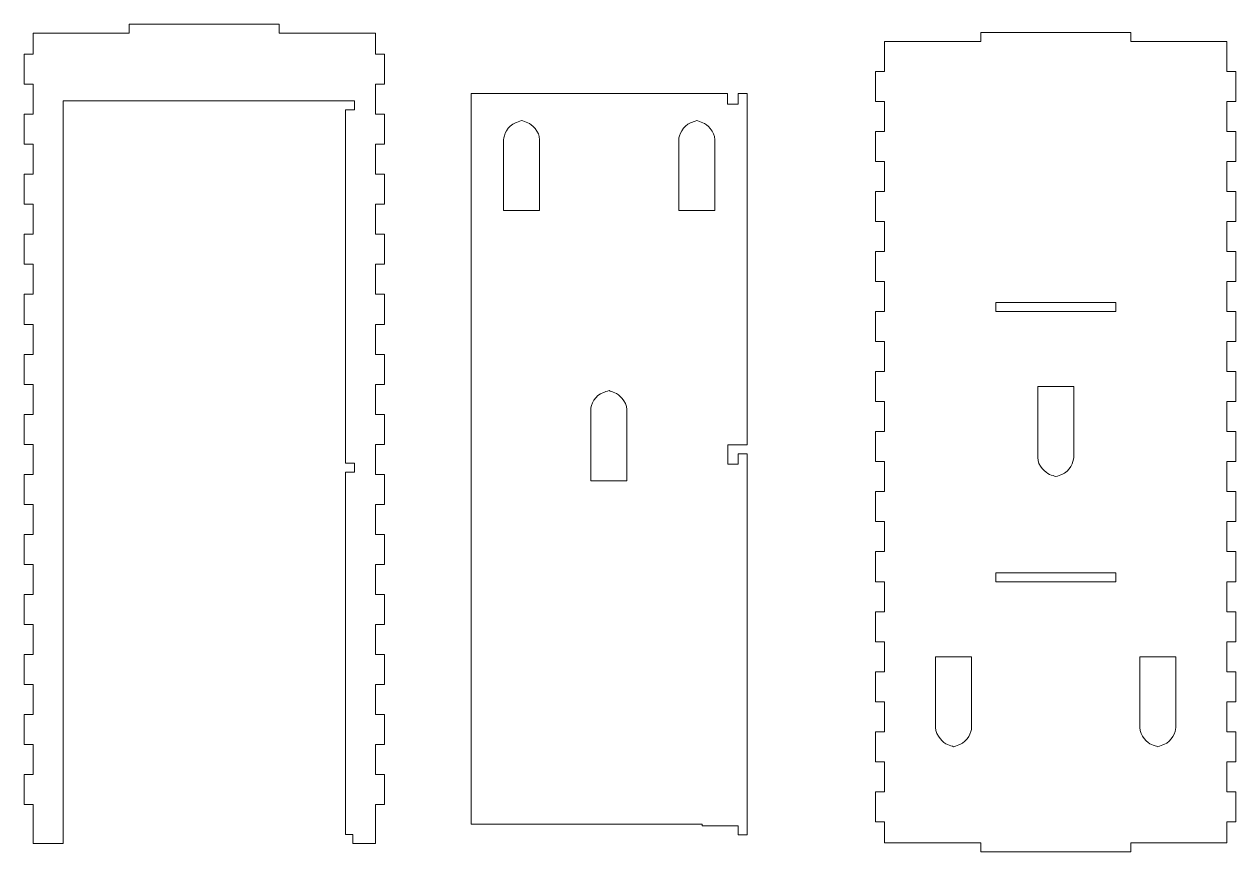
# Model space of a CAD drawing. Header units: millimetres. Extents: x -5059 to 5976, y -2595 to 3315.
# Drawn here: x -4758 to -3951, y -804 to -253 of the extents above; entities that cross this region are included whole.
import ezdxf

# ---------------------------------------------------------------- set-up
doc = ezdxf.new("R2010")
doc.units = ezdxf.units.MM
doc.header["$MEASUREMENT"] = 0
doc.layers.add('Layer 1', color=7, linetype='Continuous')

msp = doc.modelspace()

# ---------------------------------------------------------------- linework, layer by layer
at = {"layer": 'Layer 1', "color": 18, "lineweight": 9}
for points in [[(-4688.366, -252.7717), (-4655.0327, -252.7717), (-4605.0327, -252.7717), (-4588.366, -252.7717)], [(-4688.366, -258.7717), (-4688.366, -256.7717), (-4688.366, -253.7717), (-4688.366, -252.7717)], [(-4588.366, -252.7717), (-4588.366, -254.7717), (-4588.366, -257.7717), (-4588.366, -258.7717)], [(-4120.9971, -258.2656), (-4087.6638, -258.2656), (-4037.6638, -258.2656), (-4020.9971, -258.2656)], [(-4120.9971, -264.2656), (-4120.9971, -262.2656), (-4120.9971, -259.2656), (-4120.9971, -258.2656)], [(-4020.9971, -258.2656), (-4020.9971, -260.2656), (-4020.9971, -263.2656), (-4020.9971, -264.2656)], [(-4752.366, -272.7717), (-4752.366, -268.1051), (-4752.366, -261.1051), (-4752.366, -258.7717)], [(-4688.366, -258.7717), (-4709.6993, -258.7717), (-4741.6993, -258.7717), (-4752.366, -258.7717)], [(-4524.366, -258.7717), (-4545.6993, -258.7717), (-4577.6993, -258.7717), (-4588.366, -258.7717)], [(-4524.366, -258.7717), (-4524.366, -263.4384), (-4524.366, -270.4384), (-4524.366, -272.7717)], [(-4184.9971, -284.2656), (-4184.9971, -277.5989), (-4184.9971, -267.5989), (-4184.9971, -264.2656)], [(-4184.9971, -264.2656), (-4163.6638, -264.2656), (-4131.6638, -264.2656), (-4120.9971, -264.2656)], [(-4020.9971, -264.2656), (-3999.6638, -264.2656), (-3967.6638, -264.2656), (-3956.9971, -264.2656)], [(-3956.9971, -264.2656), (-3956.9971, -270.9322), (-3956.9971, -280.9322), (-3956.9971, -284.2656)], [(-4758.366, -272.7717), (-4756.366, -272.7717), (-4753.366, -272.7717), (-4752.366, -272.7717)], [(-4758.366, -272.7717), (-4758.366, -279.4384), (-4758.366, -289.4384), (-4758.366, -292.7717)], [(-4524.366, -272.7717), (-4522.366, -272.7717), (-4519.366, -272.7717), (-4518.366, -272.7717)], [(-4518.366, -292.7717), (-4518.366, -286.1051), (-4518.366, -276.1051), (-4518.366, -272.7717)], [(-4190.9971, -284.2656), (-4188.9971, -284.2656), (-4185.9971, -284.2656), (-4184.9971, -284.2656)], [(-4190.9971, -304.2656), (-4190.9971, -297.5989), (-4190.9971, -287.5989), (-4190.9971, -284.2656)], [(-3956.9971, -284.2656), (-3954.9971, -284.2656), (-3951.9971, -284.2656), (-3950.9971, -284.2656)], [(-3950.9971, -284.2656), (-3950.9971, -290.9322), (-3950.9971, -300.9322), (-3950.9971, -304.2656)], [(-4752.366, -292.7717), (-4754.366, -292.7717), (-4757.366, -292.7717), (-4758.366, -292.7717)], [(-4752.366, -312.7717), (-4752.366, -306.1051), (-4752.366, -296.1051), (-4752.366, -292.7717)], [(-4518.366, -292.7717), (-4520.366, -292.7717), (-4523.366, -292.7717), (-4524.366, -292.7717)], [(-4524.366, -292.7717), (-4524.366, -299.4384), (-4524.366, -309.4384), (-4524.366, -312.7717)], [(-4538.366, -303.7717), (-4603.0327, -303.7717), (-4700.0327, -303.7717), (-4732.366, -303.7717)], [(-4732.366, -303.7717), (-4732.366, -468.7717), (-4732.366, -716.2717), (-4732.366, -798.7717)], [(-4538.366, -309.7717), (-4538.366, -307.7717), (-4538.366, -304.7717), (-4538.366, -303.7717)], [(-4460.5403, -785.9669), (-4460.5403, -623.6335), (-4460.5403, -380.1335), (-4460.5403, -298.9669)], [(-4460.5403, -298.9669), (-4403.6293, -298.9669), (-4318.2629, -298.9669), (-4289.8074, -298.9669)], [(-4289.8074, -298.9669), (-4289.8074, -301.3002), (-4289.8074, -304.8002), (-4289.8074, -305.9669)], [(-4289.8074, -305.9669), (-4287.385, -305.9669), (-4283.7515, -305.9669), (-4282.5403, -305.9669)], [(-4282.5403, -305.9669), (-4282.5403, -303.6335), (-4282.5403, -300.1335), (-4282.5403, -298.9669)], [(-4282.5403, -298.9669), (-4280.5403, -298.9669), (-4277.5403, -298.9669), (-4276.5403, -298.9669)], [(-4276.5403, -298.9669), (-4276.5403, -376.9669), (-4276.5403, -493.9669), (-4276.5403, -532.9669)], [(-4184.9971, -304.2656), (-4186.9971, -304.2656), (-4189.9971, -304.2656), (-4190.9971, -304.2656)], [(-4184.9971, -324.2656), (-4184.9971, -317.5989), (-4184.9971, -307.5989), (-4184.9971, -304.2656)], [(-3950.9971, -304.2656), (-3952.9971, -304.2656), (-3955.9971, -304.2656), (-3956.9971, -304.2656)], [(-3956.9971, -304.2656), (-3956.9971, -310.9322), (-3956.9971, -320.9322), (-3956.9971, -324.2656)], [(-4758.366, -312.7717), (-4756.366, -312.7717), (-4753.366, -312.7717), (-4752.366, -312.7717)], [(-4758.366, -312.7717), (-4758.366, -319.4384), (-4758.366, -329.4384), (-4758.366, -332.7717)], [(-4544.366, -309.7717), (-4542.366, -309.7717), (-4539.366, -309.7717), (-4538.366, -309.7717)], [(-4544.366, -545.2717), (-4544.366, -466.7717), (-4544.366, -349.0217), (-4544.366, -309.7717)], [(-4524.366, -312.7717), (-4522.366, -312.7717), (-4519.366, -312.7717), (-4518.366, -312.7717)], [(-4518.366, -332.7717), (-4518.366, -326.1051), (-4518.366, -316.1051), (-4518.366, -312.7717)], [(-4430.9946, -318.4607), (-4436.2584, -320.3766), (-4438.8903, -326.9362), (-4438.8903, -329.737)], [(-4426.8903, -316.9669), (-4428.2584, -317.4648), (-4430.3105, -318.2117), (-4430.9946, -318.4607)], [(-4422.7861, -318.4607), (-4424.1541, -317.9627), (-4426.2063, -317.2158), (-4426.8903, -316.9669)], [(-4414.8903, -329.737), (-4414.8903, -324.1353), (-4420.1541, -319.4186), (-4422.7861, -318.4607)], [(-4314.2946, -318.4607), (-4319.5584, -320.3766), (-4322.1903, -326.9362), (-4322.1903, -329.737)], [(-4310.1903, -316.9669), (-4311.5584, -317.4648), (-4313.6105, -318.2117), (-4314.2946, -318.4607)], [(-4306.0861, -318.4607), (-4307.4541, -317.9627), (-4309.5063, -317.2158), (-4310.1903, -316.9669)], [(-4298.1903, -329.737), (-4298.1903, -324.1353), (-4303.4541, -319.4186), (-4306.0861, -318.4607)], [(-4438.8903, -329.737), (-4438.8903, -345.4803), (-4438.8903, -369.0952), (-4438.8903, -376.9669)], [(-4414.8903, -376.9669), (-4414.8903, -361.2236), (-4414.8903, -337.6086), (-4414.8903, -329.737)], [(-4322.1903, -329.737), (-4322.1903, -345.4803), (-4322.1903, -369.0952), (-4322.1903, -376.9669)], [(-4298.1903, -376.9669), (-4298.1903, -361.2236), (-4298.1903, -337.6086), (-4298.1903, -329.737)], [(-4190.9971, -324.2656), (-4188.9971, -324.2656), (-4185.9971, -324.2656), (-4184.9971, -324.2656)], [(-4190.9971, -344.2656), (-4190.9971, -337.5989), (-4190.9971, -327.5989), (-4190.9971, -324.2656)], [(-3956.9971, -324.2656), (-3954.9971, -324.2656), (-3951.9971, -324.2656), (-3950.9971, -324.2656)], [(-3950.9971, -324.2656), (-3950.9971, -330.9322), (-3950.9971, -340.9322), (-3950.9971, -344.2656)], [(-4752.366, -332.7717), (-4754.366, -332.7717), (-4757.366, -332.7717), (-4758.366, -332.7717)], [(-4752.366, -352.7717), (-4752.366, -346.1051), (-4752.366, -336.1051), (-4752.366, -332.7717)], [(-4518.366, -332.7717), (-4520.366, -332.7717), (-4523.366, -332.7717), (-4524.366, -332.7717)], [(-4524.366, -332.7717), (-4524.366, -339.4384), (-4524.366, -349.4384), (-4524.366, -352.7717)], [(-4184.9971, -344.2656), (-4186.9971, -344.2656), (-4189.9971, -344.2656), (-4190.9971, -344.2656)], [(-4184.9971, -364.2656), (-4184.9971, -357.5989), (-4184.9971, -347.5989), (-4184.9971, -344.2656)], [(-3950.9971, -344.2656), (-3952.9971, -344.2656), (-3955.9971, -344.2656), (-3956.9971, -344.2656)], [(-3956.9971, -344.2656), (-3956.9971, -350.9322), (-3956.9971, -360.9322), (-3956.9971, -364.2656)], [(-4758.366, -352.7717), (-4756.366, -352.7717), (-4753.366, -352.7717), (-4752.366, -352.7717)], [(-4758.366, -352.7717), (-4758.366, -359.4384), (-4758.366, -369.4384), (-4758.366, -372.7717)], [(-4524.366, -352.7717), (-4522.366, -352.7717), (-4519.366, -352.7717), (-4518.366, -352.7717)], [(-4518.366, -372.7717), (-4518.366, -366.1051), (-4518.366, -356.1051), (-4518.366, -352.7717)], [(-4190.9971, -364.2656), (-4188.9971, -364.2656), (-4185.9971, -364.2656), (-4184.9971, -364.2656)], [(-4190.9971, -384.2656), (-4190.9971, -377.5989), (-4190.9971, -367.5989), (-4190.9971, -364.2656)], [(-3956.9971, -364.2656), (-3954.9971, -364.2656), (-3951.9971, -364.2656), (-3950.9971, -364.2656)], [(-3950.9971, -364.2656), (-3950.9971, -370.9322), (-3950.9971, -380.9322), (-3950.9971, -384.2656)], [(-4752.366, -372.7717), (-4754.366, -372.7717), (-4757.366, -372.7717), (-4758.366, -372.7717)], [(-4752.366, -392.7717), (-4752.366, -386.1051), (-4752.366, -376.1051), (-4752.366, -372.7717)], [(-4518.366, -372.7717), (-4520.366, -372.7717), (-4523.366, -372.7717), (-4524.366, -372.7717)], [(-4524.366, -372.7717), (-4524.366, -379.4384), (-4524.366, -389.4384), (-4524.366, -392.7717)], [(-4438.8903, -376.9669), (-4430.8903, -376.9669), (-4418.8903, -376.9669), (-4414.8903, -376.9669)], [(-4322.1903, -376.9669), (-4314.1903, -376.9669), (-4302.1903, -376.9669), (-4298.1903, -376.9669)], [(-4184.9971, -384.2656), (-4186.9971, -384.2656), (-4189.9971, -384.2656), (-4190.9971, -384.2656)], [(-4184.9971, -404.2656), (-4184.9971, -397.5989), (-4184.9971, -387.5989), (-4184.9971, -384.2656)], [(-3950.9971, -384.2656), (-3952.9971, -384.2656), (-3955.9971, -384.2656), (-3956.9971, -384.2656)], [(-3956.9971, -384.2656), (-3956.9971, -390.9322), (-3956.9971, -400.9322), (-3956.9971, -404.2656)], [(-4758.366, -392.7717), (-4756.366, -392.7717), (-4753.366, -392.7717), (-4752.366, -392.7717)], [(-4758.366, -392.7717), (-4758.366, -399.4384), (-4758.366, -409.4384), (-4758.366, -412.7717)], [(-4524.366, -392.7717), (-4522.366, -392.7717), (-4519.366, -392.7717), (-4518.366, -392.7717)], [(-4518.366, -412.7717), (-4518.366, -406.1051), (-4518.366, -396.1051), (-4518.366, -392.7717)], [(-4190.9971, -404.2656), (-4188.9971, -404.2656), (-4185.9971, -404.2656), (-4184.9971, -404.2656)], [(-4190.9971, -424.2656), (-4190.9971, -417.5989), (-4190.9971, -407.5989), (-4190.9971, -404.2656)], [(-3956.9971, -404.2656), (-3954.9971, -404.2656), (-3951.9971, -404.2656), (-3950.9971, -404.2656)], [(-3950.9971, -404.2656), (-3950.9971, -410.9322), (-3950.9971, -420.9322), (-3950.9971, -424.2656)], [(-4752.366, -412.7717), (-4754.366, -412.7717), (-4757.366, -412.7717), (-4758.366, -412.7717)], [(-4752.366, -432.7717), (-4752.366, -426.1051), (-4752.366, -416.1051), (-4752.366, -412.7717)], [(-4518.366, -412.7717), (-4520.366, -412.7717), (-4523.366, -412.7717), (-4524.366, -412.7717)], [(-4524.366, -412.7717), (-4524.366, -419.4384), (-4524.366, -429.4384), (-4524.366, -432.7717)], [(-4184.9971, -424.2656), (-4186.9971, -424.2656), (-4189.9971, -424.2656), (-4190.9971, -424.2656)], [(-4184.9971, -444.2656), (-4184.9971, -437.5989), (-4184.9971, -427.5989), (-4184.9971, -424.2656)], [(-3950.9971, -424.2656), (-3952.9971, -424.2656), (-3955.9971, -424.2656), (-3956.9971, -424.2656)], [(-3956.9971, -424.2656), (-3956.9971, -430.9322), (-3956.9971, -440.9322), (-3956.9971, -444.2656)], [(-4758.366, -432.7717), (-4756.366, -432.7717), (-4753.366, -432.7717), (-4752.366, -432.7717)], [(-4758.366, -432.7717), (-4758.366, -439.4384), (-4758.366, -449.4384), (-4758.366, -452.7717)], [(-4524.366, -432.7717), (-4522.366, -432.7717), (-4519.366, -432.7717), (-4518.366, -432.7717)], [(-4518.366, -452.7717), (-4518.366, -446.1051), (-4518.366, -436.1051), (-4518.366, -432.7717)], [(-4030.9971, -438.2656), (-4057.6638, -438.2656), (-4097.6638, -438.2656), (-4110.9971, -438.2656)], [(-4110.9971, -438.2656), (-4110.9971, -440.2656), (-4110.9971, -443.2656), (-4110.9971, -444.2656)], [(-4030.9971, -444.2656), (-4030.9971, -442.2656), (-4030.9971, -439.2656), (-4030.9971, -438.2656)], [(-4190.9971, -444.2656), (-4188.9971, -444.2656), (-4185.9971, -444.2656), (-4184.9971, -444.2656)], [(-4190.9971, -464.2656), (-4190.9971, -457.5989), (-4190.9971, -447.5989), (-4190.9971, -444.2656)], [(-4110.9971, -444.2656), (-4084.3305, -444.2656), (-4044.3305, -444.2656), (-4030.9971, -444.2656)], [(-3956.9971, -444.2656), (-3954.9971, -444.2656), (-3951.9971, -444.2656), (-3950.9971, -444.2656)], [(-3950.9971, -444.2656), (-3950.9971, -450.9322), (-3950.9971, -460.9322), (-3950.9971, -464.2656)], [(-4752.366, -452.7717), (-4754.366, -452.7717), (-4757.366, -452.7717), (-4758.366, -452.7717)], [(-4752.366, -472.7717), (-4752.366, -466.1051), (-4752.366, -456.1051), (-4752.366, -452.7717)], [(-4518.366, -452.7717), (-4520.366, -452.7717), (-4523.366, -452.7717), (-4524.366, -452.7717)], [(-4524.366, -452.7717), (-4524.366, -459.4384), (-4524.366, -469.4384), (-4524.366, -472.7717)], [(-4184.9971, -464.2656), (-4186.9971, -464.2656), (-4189.9971, -464.2656), (-4190.9971, -464.2656)], [(-4184.9971, -484.2656), (-4184.9971, -477.5989), (-4184.9971, -467.5989), (-4184.9971, -464.2656)], [(-3950.9971, -464.2656), (-3952.9971, -464.2656), (-3955.9971, -464.2656), (-3956.9971, -464.2656)], [(-3956.9971, -464.2656), (-3956.9971, -470.9322), (-3956.9971, -480.9322), (-3956.9971, -484.2656)], [(-4758.366, -472.7717), (-4756.366, -472.7717), (-4753.366, -472.7717), (-4752.366, -472.7717)], [(-4758.366, -472.7717), (-4758.366, -479.4384), (-4758.366, -489.4384), (-4758.366, -492.7717)], [(-4524.366, -472.7717), (-4522.366, -472.7717), (-4519.366, -472.7717), (-4518.366, -472.7717)], [(-4518.366, -492.7717), (-4518.366, -486.1051), (-4518.366, -476.1051), (-4518.366, -472.7717)], [(-4190.9971, -484.2656), (-4188.9971, -484.2656), (-4185.9971, -484.2656), (-4184.9971, -484.2656)], [(-4190.9971, -504.2656), (-4190.9971, -497.5989), (-4190.9971, -487.5989), (-4190.9971, -484.2656)], [(-3956.9971, -484.2656), (-3954.9971, -484.2656), (-3951.9971, -484.2656), (-3950.9971, -484.2656)], [(-3950.9971, -484.2656), (-3950.9971, -490.9322), (-3950.9971, -500.9322), (-3950.9971, -504.2656)], [(-4752.366, -492.7717), (-4754.366, -492.7717), (-4757.366, -492.7717), (-4758.366, -492.7717)], [(-4752.366, -512.7717), (-4752.366, -506.1051), (-4752.366, -496.1051), (-4752.366, -492.7717)], [(-4518.366, -492.7717), (-4520.366, -492.7717), (-4523.366, -492.7717), (-4524.366, -492.7717)], [(-4524.366, -492.7717), (-4524.366, -499.4384), (-4524.366, -509.4384), (-4524.366, -512.7717)], [(-4372.3644, -498.1235), (-4378.0483, -499.8427), (-4380.8903, -506.6405), (-4380.8903, -509.6096)], [(-4368.5403, -496.9669), (-4369.815, -497.3524), (-4371.7271, -497.9307), (-4372.3644, -498.1235)], [(-4364.7861, -498.3333), (-4366.0375, -497.8778), (-4367.9146, -497.1946), (-4368.5403, -496.9669)], [(-4356.8903, -509.6096), (-4356.8903, -504.0079), (-4362.1541, -499.2912), (-4364.7861, -498.3333)], [(-4058.9971, -494.2656), (-4066.9971, -494.2656), (-4078.9971, -494.2656), (-4082.9971, -494.2656)], [(-4082.9971, -494.2656), (-4082.9971, -510.0089), (-4082.9971, -533.6238), (-4082.9971, -541.4954)], [(-4058.9971, -541.4954), (-4058.9971, -525.7521), (-4058.9971, -502.1372), (-4058.9971, -494.2656)], [(-4184.9971, -504.2656), (-4186.9971, -504.2656), (-4189.9971, -504.2656), (-4190.9971, -504.2656)], [(-4184.9971, -524.2656), (-4184.9971, -517.5989), (-4184.9971, -507.5989), (-4184.9971, -504.2656)], [(-3950.9971, -504.2656), (-3952.9971, -504.2656), (-3955.9971, -504.2656), (-3956.9971, -504.2656)], [(-3956.9971, -504.2656), (-3956.9971, -510.9322), (-3956.9971, -520.9322), (-3956.9971, -524.2656)], [(-4758.366, -512.7717), (-4756.366, -512.7717), (-4753.366, -512.7717), (-4752.366, -512.7717)], [(-4758.366, -512.7717), (-4758.366, -519.4384), (-4758.366, -529.4384), (-4758.366, -532.7717)], [(-4524.366, -512.7717), (-4522.366, -512.7717), (-4519.366, -512.7717), (-4518.366, -512.7717)], [(-4518.366, -532.7717), (-4518.366, -526.1051), (-4518.366, -516.1051), (-4518.366, -512.7717)], [(-4380.8903, -509.6096), (-4380.8903, -525.3953), (-4380.8903, -549.074), (-4380.8903, -556.9669)], [(-4356.8903, -556.9669), (-4356.8903, -541.1811), (-4356.8903, -517.5025), (-4356.8903, -509.6096)], [(-4190.9971, -524.2656), (-4188.9971, -524.2656), (-4185.9971, -524.2656), (-4184.9971, -524.2656)], [(-4190.9971, -544.2656), (-4190.9971, -537.5989), (-4190.9971, -527.5989), (-4190.9971, -524.2656)], [(-3956.9971, -524.2656), (-3954.9971, -524.2656), (-3951.9971, -524.2656), (-3950.9971, -524.2656)], [(-3950.9971, -524.2656), (-3950.9971, -530.9322), (-3950.9971, -540.9322), (-3950.9971, -544.2656)], [(-4752.366, -532.7717), (-4754.366, -532.7717), (-4757.366, -532.7717), (-4758.366, -532.7717)], [(-4752.366, -552.7717), (-4752.366, -546.1051), (-4752.366, -536.1051), (-4752.366, -532.7717)], [(-4518.366, -532.7717), (-4520.366, -532.7717), (-4523.366, -532.7717), (-4524.366, -532.7717)], [(-4524.366, -532.7717), (-4524.366, -539.4384), (-4524.366, -549.4384), (-4524.366, -552.7717)], [(-4289.5403, -532.9669), (-4289.5403, -537.3002), (-4289.5403, -543.8002), (-4289.5403, -545.9669)], [(-4276.5403, -532.9669), (-4280.8736, -532.9669), (-4287.3736, -532.9669), (-4289.5403, -532.9669)], [(-4282.5403, -538.9669), (-4280.5403, -538.9669), (-4277.5403, -538.9669), (-4276.5403, -538.9669)], [(-4282.5403, -545.9669), (-4282.5403, -543.6335), (-4282.5403, -540.1335), (-4282.5403, -538.9669)], [(-4276.5403, -538.9669), (-4276.5403, -623.6335), (-4276.5403, -750.6335), (-4276.5403, -792.9669)], [(-4538.366, -545.2717), (-4540.366, -545.2717), (-4543.366, -545.2717), (-4544.366, -545.2717)], [(-4538.366, -551.2717), (-4538.366, -549.2717), (-4538.366, -546.2717), (-4538.366, -545.2717)], [(-4289.5403, -545.9669), (-4287.207, -545.9669), (-4283.707, -545.9669), (-4282.5403, -545.9669)], [(-4184.9971, -544.2656), (-4186.9971, -544.2656), (-4189.9971, -544.2656), (-4190.9971, -544.2656)], [(-4184.9971, -564.2656), (-4184.9971, -557.5989), (-4184.9971, -547.5989), (-4184.9971, -544.2656)], [(-4082.9971, -541.4954), (-4082.9971, -547.0971), (-4077.7333, -551.8138), (-4075.1014, -552.7717)], [(-4066.8929, -552.7717), (-4061.6291, -550.8559), (-4058.9971, -544.2963), (-4058.9971, -541.4954)], [(-3950.9971, -544.2656), (-3952.9971, -544.2656), (-3955.9971, -544.2656), (-3956.9971, -544.2656)], [(-3956.9971, -544.2656), (-3956.9971, -550.9322), (-3956.9971, -560.9322), (-3956.9971, -564.2656)], [(-4758.366, -552.7717), (-4756.366, -552.7717), (-4753.366, -552.7717), (-4752.366, -552.7717)], [(-4758.366, -552.7717), (-4758.366, -559.4384), (-4758.366, -569.4384), (-4758.366, -572.7717)], [(-4544.366, -551.2717), (-4542.366, -551.2717), (-4539.366, -551.2717), (-4538.366, -551.2717)], [(-4544.366, -551.2717), (-4544.366, -631.7717), (-4544.366, -752.5217), (-4544.366, -792.7717)], [(-4524.366, -552.7717), (-4522.366, -552.7717), (-4519.366, -552.7717), (-4518.366, -552.7717)], [(-4518.366, -572.7717), (-4518.366, -566.1051), (-4518.366, -556.1051), (-4518.366, -552.7717)], [(-4380.8903, -556.9669), (-4372.8903, -556.9669), (-4360.8903, -556.9669), (-4356.8903, -556.9669)], [(-4075.1014, -552.7717), (-4073.7333, -553.2697), (-4071.6812, -554.0166), (-4070.9971, -554.2656)], [(-4070.9971, -554.2656), (-4069.6291, -553.7676), (-4067.5769, -553.0207), (-4066.8929, -552.7717)], [(-4190.9971, -564.2656), (-4188.9971, -564.2656), (-4185.9971, -564.2656), (-4184.9971, -564.2656)], [(-4190.9971, -584.2656), (-4190.9971, -577.5989), (-4190.9971, -567.5989), (-4190.9971, -564.2656)], [(-3956.9971, -564.2656), (-3954.9971, -564.2656), (-3951.9971, -564.2656), (-3950.9971, -564.2656)], [(-3950.9971, -564.2656), (-3950.9971, -570.9322), (-3950.9971, -580.9322), (-3950.9971, -584.2656)], [(-4752.366, -572.7717), (-4754.366, -572.7717), (-4757.366, -572.7717), (-4758.366, -572.7717)], [(-4752.366, -592.7717), (-4752.366, -586.1051), (-4752.366, -576.1051), (-4752.366, -572.7717)], [(-4518.366, -572.7717), (-4520.366, -572.7717), (-4523.366, -572.7717), (-4524.366, -572.7717)], [(-4524.366, -572.7717), (-4524.366, -579.4384), (-4524.366, -589.4384), (-4524.366, -592.7717)], [(-4184.9971, -584.2656), (-4186.9971, -584.2656), (-4189.9971, -584.2656), (-4190.9971, -584.2656)], [(-4184.9971, -604.2656), (-4184.9971, -597.5989), (-4184.9971, -587.5989), (-4184.9971, -584.2656)], [(-3950.9971, -584.2656), (-3952.9971, -584.2656), (-3955.9971, -584.2656), (-3956.9971, -584.2656)], [(-3956.9971, -584.2656), (-3956.9971, -590.9322), (-3956.9971, -600.9322), (-3956.9971, -604.2656)], [(-4758.366, -592.7717), (-4756.366, -592.7717), (-4753.366, -592.7717), (-4752.366, -592.7717)], [(-4758.366, -592.7717), (-4758.366, -599.4384), (-4758.366, -609.4384), (-4758.366, -612.7717)], [(-4524.366, -592.7717), (-4522.366, -592.7717), (-4519.366, -592.7717), (-4518.366, -592.7717)], [(-4518.366, -612.7717), (-4518.366, -606.1051), (-4518.366, -596.1051), (-4518.366, -592.7717)], [(-4190.9971, -604.2656), (-4188.9971, -604.2656), (-4185.9971, -604.2656), (-4184.9971, -604.2656)], [(-4190.9971, -624.2656), (-4190.9971, -617.5989), (-4190.9971, -607.5989), (-4190.9971, -604.2656)], [(-3956.9971, -604.2656), (-3954.9971, -604.2656), (-3951.9971, -604.2656), (-3950.9971, -604.2656)], [(-3950.9971, -604.2656), (-3950.9971, -610.9322), (-3950.9971, -620.9322), (-3950.9971, -624.2656)], [(-4752.366, -612.7717), (-4754.366, -612.7717), (-4757.366, -612.7717), (-4758.366, -612.7717)], [(-4752.366, -632.7717), (-4752.366, -626.1051), (-4752.366, -616.1051), (-4752.366, -612.7717)], [(-4518.366, -612.7717), (-4520.366, -612.7717), (-4523.366, -612.7717), (-4524.366, -612.7717)], [(-4524.366, -612.7717), (-4524.366, -619.4384), (-4524.366, -629.4384), (-4524.366, -632.7717)], [(-4030.9971, -618.2656), (-4057.6638, -618.2656), (-4097.6638, -618.2656), (-4110.9971, -618.2656)], [(-4110.9971, -618.2656), (-4110.9971, -620.2656), (-4110.9971, -623.2656), (-4110.9971, -624.2656)], [(-4030.9971, -624.2656), (-4030.9971, -622.2656), (-4030.9971, -619.2656), (-4030.9971, -618.2656)], [(-4184.9971, -624.2656), (-4186.9971, -624.2656), (-4189.9971, -624.2656), (-4190.9971, -624.2656)], [(-4184.9971, -644.2656), (-4184.9971, -637.5989), (-4184.9971, -627.5989), (-4184.9971, -624.2656)], [(-4110.9971, -624.2656), (-4084.3305, -624.2656), (-4044.3305, -624.2656), (-4030.9971, -624.2656)], [(-3950.9971, -624.2656), (-3952.9971, -624.2656), (-3955.9971, -624.2656), (-3956.9971, -624.2656)], [(-3956.9971, -624.2656), (-3956.9971, -630.9322), (-3956.9971, -640.9322), (-3956.9971, -644.2656)], [(-4758.366, -632.7717), (-4756.366, -632.7717), (-4753.366, -632.7717), (-4752.366, -632.7717)], [(-4758.366, -632.7717), (-4758.366, -639.4384), (-4758.366, -649.4384), (-4758.366, -652.7717)], [(-4524.366, -632.7717), (-4522.366, -632.7717), (-4519.366, -632.7717), (-4518.366, -632.7717)], [(-4518.366, -652.7717), (-4518.366, -646.1051), (-4518.366, -636.1051), (-4518.366, -632.7717)], [(-4190.9971, -644.2656), (-4188.9971, -644.2656), (-4185.9971, -644.2656), (-4184.9971, -644.2656)], [(-4190.9971, -664.2656), (-4190.9971, -657.5989), (-4190.9971, -647.5989), (-4190.9971, -644.2656)], [(-3956.9971, -644.2656), (-3954.9971, -644.2656), (-3951.9971, -644.2656), (-3950.9971, -644.2656)], [(-3950.9971, -644.2656), (-3950.9971, -650.9322), (-3950.9971, -660.9322), (-3950.9971, -664.2656)], [(-4752.366, -652.7717), (-4754.366, -652.7717), (-4757.366, -652.7717), (-4758.366, -652.7717)], [(-4752.366, -672.7717), (-4752.366, -666.1051), (-4752.366, -656.1051), (-4752.366, -652.7717)], [(-4518.366, -652.7717), (-4520.366, -652.7717), (-4523.366, -652.7717), (-4524.366, -652.7717)], [(-4524.366, -652.7717), (-4524.366, -659.4384), (-4524.366, -669.4384), (-4524.366, -672.7717)], [(-4184.9971, -664.2656), (-4186.9971, -664.2656), (-4189.9971, -664.2656), (-4190.9971, -664.2656)], [(-4184.9971, -684.2656), (-4184.9971, -677.5989), (-4184.9971, -667.5989), (-4184.9971, -664.2656)], [(-3950.9971, -664.2656), (-3952.9971, -664.2656), (-3955.9971, -664.2656), (-3956.9971, -664.2656)], [(-3956.9971, -664.2656), (-3956.9971, -670.9322), (-3956.9971, -680.9322), (-3956.9971, -684.2656)], [(-4758.366, -672.7717), (-4756.366, -672.7717), (-4753.366, -672.7717), (-4752.366, -672.7717)], [(-4758.366, -672.7717), (-4758.366, -679.4384), (-4758.366, -689.4384), (-4758.366, -692.7717)], [(-4524.366, -672.7717), (-4522.366, -672.7717), (-4519.366, -672.7717), (-4518.366, -672.7717)], [(-4518.366, -692.7717), (-4518.366, -686.1051), (-4518.366, -676.1051), (-4518.366, -672.7717)], [(-4150.9971, -674.2656), (-4150.9971, -690.0089), (-4150.9971, -713.6238), (-4150.9971, -721.4954)], [(-4126.9971, -674.2656), (-4134.9971, -674.2656), (-4146.9971, -674.2656), (-4150.9971, -674.2656)], [(-4126.9971, -721.4954), (-4126.9971, -705.7521), (-4126.9971, -682.1372), (-4126.9971, -674.2656)], [(-4014.9971, -674.2656), (-4014.9971, -690.0089), (-4014.9971, -713.6238), (-4014.9971, -721.4954)], [(-3990.9971, -674.2656), (-3998.9971, -674.2656), (-4010.9971, -674.2656), (-4014.9971, -674.2656)], [(-3990.9971, -721.4954), (-3990.9971, -705.7521), (-3990.9971, -682.1372), (-3990.9971, -674.2656)], [(-4190.9971, -684.2656), (-4188.9971, -684.2656), (-4185.9971, -684.2656), (-4184.9971, -684.2656)], [(-4190.9971, -704.2656), (-4190.9971, -697.5989), (-4190.9971, -687.5989), (-4190.9971, -684.2656)], [(-3956.9971, -684.2656), (-3954.9971, -684.2656), (-3951.9971, -684.2656), (-3950.9971, -684.2656)], [(-3950.9971, -684.2656), (-3950.9971, -690.9322), (-3950.9971, -700.9322), (-3950.9971, -704.2656)], [(-4752.366, -692.7717), (-4754.366, -692.7717), (-4757.366, -692.7717), (-4758.366, -692.7717)], [(-4752.366, -712.7717), (-4752.366, -706.1051), (-4752.366, -696.1051), (-4752.366, -692.7717)], [(-4518.366, -692.7717), (-4520.366, -692.7717), (-4523.366, -692.7717), (-4524.366, -692.7717)], [(-4524.366, -692.7717), (-4524.366, -699.4384), (-4524.366, -709.4384), (-4524.366, -712.7717)], [(-4184.9971, -704.2656), (-4186.9971, -704.2656), (-4189.9971, -704.2656), (-4190.9971, -704.2656)], [(-4184.9971, -724.2656), (-4184.9971, -717.5989), (-4184.9971, -707.5989), (-4184.9971, -704.2656)], [(-3950.9971, -704.2656), (-3952.9971, -704.2656), (-3955.9971, -704.2656), (-3956.9971, -704.2656)], [(-3956.9971, -704.2656), (-3956.9971, -710.9322), (-3956.9971, -720.9322), (-3956.9971, -724.2656)], [(-4758.366, -712.7717), (-4756.366, -712.7717), (-4753.366, -712.7717), (-4752.366, -712.7717)], [(-4758.366, -712.7717), (-4758.366, -719.4384), (-4758.366, -729.4384), (-4758.366, -732.7717)], [(-4524.366, -712.7717), (-4522.366, -712.7717), (-4519.366, -712.7717), (-4518.366, -712.7717)], [(-4518.366, -732.7717), (-4518.366, -726.1051), (-4518.366, -716.1051), (-4518.366, -712.7717)], [(-4190.9971, -724.2656), (-4188.9971, -724.2656), (-4185.9971, -724.2656), (-4184.9971, -724.2656)], [(-4190.9971, -744.2656), (-4190.9971, -737.5989), (-4190.9971, -727.5989), (-4190.9971, -724.2656)], [(-4150.9971, -721.4954), (-4150.9971, -727.0971), (-4145.7333, -731.8138), (-4143.1014, -732.7717)], [(-4134.8929, -732.7717), (-4129.6291, -730.8559), (-4126.9971, -724.2963), (-4126.9971, -721.4954)], [(-4014.9971, -721.4954), (-4014.9971, -727.0971), (-4009.7333, -731.8138), (-4007.1014, -732.7717)], [(-3998.8929, -732.7717), (-3993.6291, -730.8559), (-3990.9971, -724.2963), (-3990.9971, -721.4954)], [(-3956.9971, -724.2656), (-3954.9971, -724.2656), (-3951.9971, -724.2656), (-3950.9971, -724.2656)], [(-3950.9971, -724.2656), (-3950.9971, -730.9322), (-3950.9971, -740.9322), (-3950.9971, -744.2656)], [(-4752.366, -732.7717), (-4754.366, -732.7717), (-4757.366, -732.7717), (-4758.366, -732.7717)], [(-4752.366, -752.7717), (-4752.366, -746.1051), (-4752.366, -736.1051), (-4752.366, -732.7717)], [(-4518.366, -732.7717), (-4520.366, -732.7717), (-4523.366, -732.7717), (-4524.366, -732.7717)], [(-4524.366, -732.7717), (-4524.366, -739.4384), (-4524.366, -749.4384), (-4524.366, -752.7717)], [(-4143.1014, -732.7717), (-4141.7333, -733.2697), (-4139.6812, -734.0166), (-4138.9971, -734.2656)], [(-4138.9971, -734.2656), (-4137.6291, -733.7676), (-4135.5769, -733.0207), (-4134.8929, -732.7717)], [(-4007.1014, -732.7717), (-4005.7333, -733.2697), (-4003.6812, -734.0166), (-4002.9971, -734.2656)], [(-4002.9971, -734.2656), (-4001.6291, -733.7676), (-3999.5769, -733.0207), (-3998.8929, -732.7717)], [(-4184.9971, -744.2656), (-4186.9971, -744.2656), (-4189.9971, -744.2656), (-4190.9971, -744.2656)], [(-4184.9971, -764.2656), (-4184.9971, -757.5989), (-4184.9971, -747.5989), (-4184.9971, -744.2656)], [(-3950.9971, -744.2656), (-3952.9971, -744.2656), (-3955.9971, -744.2656), (-3956.9971, -744.2656)], [(-3956.9971, -744.2656), (-3956.9971, -750.9322), (-3956.9971, -760.9322), (-3956.9971, -764.2656)], [(-4758.366, -752.7717), (-4756.366, -752.7717), (-4753.366, -752.7717), (-4752.366, -752.7717)], [(-4758.366, -752.7717), (-4758.366, -759.4384), (-4758.366, -769.4384), (-4758.366, -772.7717)], [(-4524.366, -752.7717), (-4522.366, -752.7717), (-4519.366, -752.7717), (-4518.366, -752.7717)], [(-4518.366, -772.7717), (-4518.366, -766.1051), (-4518.366, -756.1051), (-4518.366, -752.7717)], [(-4190.9971, -764.2656), (-4188.9971, -764.2656), (-4185.9971, -764.2656), (-4184.9971, -764.2656)], [(-4190.9971, -784.2656), (-4190.9971, -777.5989), (-4190.9971, -767.5989), (-4190.9971, -764.2656)], [(-3956.9971, -764.2656), (-3954.9971, -764.2656), (-3951.9971, -764.2656), (-3950.9971, -764.2656)], [(-3950.9971, -764.2656), (-3950.9971, -770.9322), (-3950.9971, -780.9322), (-3950.9971, -784.2656)], [(-4752.366, -772.7717), (-4754.366, -772.7717), (-4757.366, -772.7717), (-4758.366, -772.7717)], [(-4752.366, -798.7717), (-4752.366, -790.1051), (-4752.366, -777.1051), (-4752.366, -772.7717)], [(-4518.366, -772.7717), (-4520.366, -772.7717), (-4523.366, -772.7717), (-4524.366, -772.7717)], [(-4524.366, -772.7717), (-4524.366, -781.4384), (-4524.366, -794.4384), (-4524.366, -798.7717)], [(-4306.5403, -785.9669), (-4357.8736, -785.9669), (-4434.8736, -785.9669), (-4460.5403, -785.9669)], [(-4306.5403, -786.9669), (-4306.5403, -786.6335), (-4306.5403, -786.1335), (-4306.5403, -785.9669)], [(-4282.5403, -786.9669), (-4290.5403, -786.9669), (-4302.5403, -786.9669), (-4306.5403, -786.9669)], [(-4282.5403, -792.9669), (-4282.5403, -790.9669), (-4282.5403, -787.9669), (-4282.5403, -786.9669)], [(-4184.9971, -784.2656), (-4186.9971, -784.2656), (-4189.9971, -784.2656), (-4190.9971, -784.2656)], [(-4184.9971, -798.2656), (-4184.9971, -793.5989), (-4184.9971, -786.5989), (-4184.9971, -784.2656)], [(-3950.9971, -784.2656), (-3952.9971, -784.2656), (-3955.9971, -784.2656), (-3956.9971, -784.2656)], [(-3956.9971, -784.2656), (-3956.9971, -788.9322), (-3956.9971, -795.9322), (-3956.9971, -798.2656)], [(-4732.366, -798.7717), (-4739.0327, -798.7717), (-4749.0327, -798.7717), (-4752.366, -798.7717)], [(-4539.366, -792.7717), (-4541.0327, -792.7717), (-4543.5327, -792.7717), (-4544.366, -792.7717)], [(-4539.366, -798.7717), (-4539.366, -796.7717), (-4539.366, -793.7717), (-4539.366, -792.7717)], [(-4524.366, -798.7717), (-4529.366, -798.7717), (-4536.866, -798.7717), (-4539.366, -798.7717)], [(-4276.5403, -792.9669), (-4278.5403, -792.9669), (-4281.5403, -792.9669), (-4282.5403, -792.9669)], [(-4120.9971, -798.2656), (-4142.3305, -798.2656), (-4174.3305, -798.2656), (-4184.9971, -798.2656)], [(-4120.9971, -804.2656), (-4120.9971, -802.2656), (-4120.9971, -799.2656), (-4120.9971, -798.2656)], [(-4020.9971, -798.2656), (-4020.9971, -800.2656), (-4020.9971, -803.2656), (-4020.9971, -804.2656)], [(-3956.9971, -798.2656), (-3978.3305, -798.2656), (-4010.3305, -798.2656), (-4020.9971, -798.2656)], [(-4020.9971, -804.2656), (-4054.3305, -804.2656), (-4104.3305, -804.2656), (-4120.9971, -804.2656)]]:
    msp.add_open_spline(points, degree=3, dxfattribs=at)

doc.saveas('drawing.dxf')
